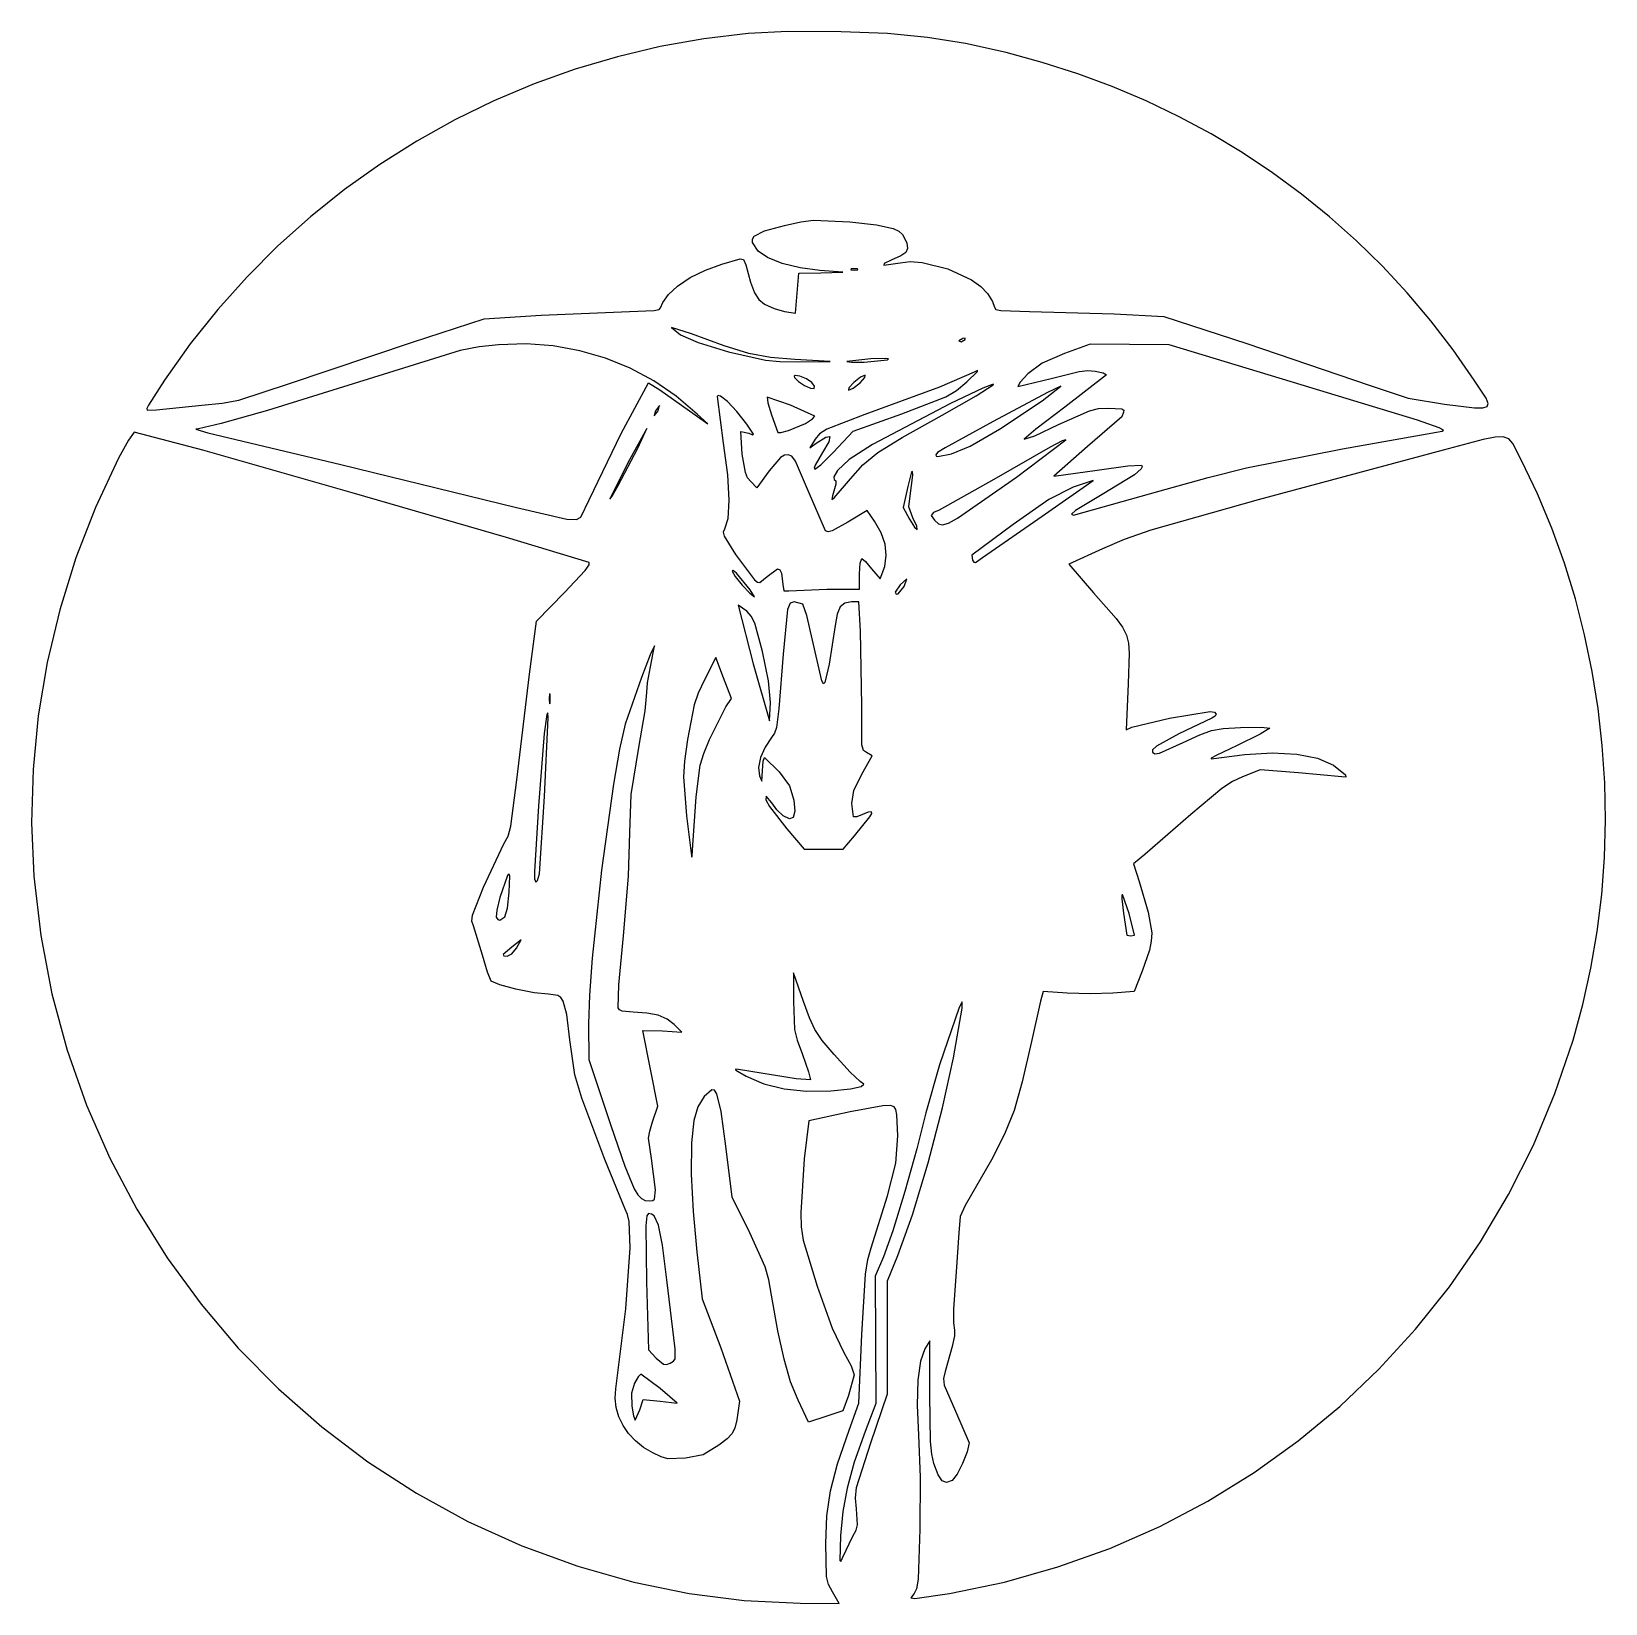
# Model space of a CAD drawing. Header units: metres. Extents: x 3.2 to 38.1, y 2.1 to 36.9.
import ezdxf

# ---------------------------------------------------------------- set-up
doc = ezdxf.new("R2010")
doc.units = ezdxf.units.M

msp = doc.modelspace()

# ---------------------------------------------------------------- linework, layer by layer
at = {"layer": '1', "color": 3}
for p, q in [((18.088532, 36.744438), (17.122819, 36.571572)), ((19.068303, 36.863968), (18.088532, 36.744438)), ((19.95205, 36.905905), (19.068303, 36.863968)), ((21.128525, 36.900846), (19.95205, 36.905905)), ((22.155706, 36.8587), (21.128525, 36.900846)), ((23.040782, 36.776224), (22.155706, 36.8587)), ((23.882706, 36.64094), (23.040782, 36.776224)), ((24.780431, 36.440371), (23.882706, 36.64094)), ((16.173065, 36.3465), (15.241173, 36.070353)), ((17.122819, 36.571572), (16.173065, 36.3465)), ((25.582676, 36.222555), (24.780431, 36.440371)), ((15.241173, 36.070353), (14.329043, 35.744259)), ((26.367899, 35.970853), (25.582676, 36.222555)), ((27.135346, 35.685791), (26.367899, 35.970853)), ((14.329043, 35.744259), (13.438578, 35.369349)), ((27.884265, 35.367896), (27.135346, 35.685791)), ((13.438578, 35.369349), (12.571679, 34.946754)), ((28.613903, 35.017696), (27.884265, 35.367896)), ((12.571679, 34.946754), (11.730247, 34.477602)), ((29.323507, 34.635716), (28.613903, 35.017696)), ((30.012323, 34.222484), (29.323507, 34.635716)), ((11.730247, 34.477602), (10.916185, 33.963025)), ((30.679599, 33.778527), (30.012323, 34.222484)), ((10.916185, 33.963025), (10.131394, 33.404152)), ((31.324581, 33.304372), (30.679599, 33.778527)), ((10.131394, 33.404152), (9.377776, 32.802113)), ((31.946517, 32.800544), (31.324581, 33.304372)), ((9.377776, 32.802113), (8.657232, 32.158038)), ((32.544654, 32.267572), (31.946517, 32.800544)), ((19.205752, 32.369203), (19.433767, 32.487695)), ((19.433767, 32.487695), (19.875076, 32.608325)), ((19.875076, 32.608325), (20.23985, 32.688302)), ((20.23985, 32.688302), (20.519885, 32.723616)), ((20.519885, 32.723616), (21.323144, 32.687434)), ((21.323144, 32.687434), (21.91063, 32.626342)), ((21.91063, 32.626342), (22.282968, 32.540803)), ((22.282968, 32.540803), (22.403975, 32.483135)), ((22.403975, 32.483135), (22.489818, 32.412479)), ((8.657232, 32.158038), (7.971663, 31.473057)), ((19.164026, 32.303306), (19.205752, 32.369203)), ((19.166377, 32.228999), (19.164026, 32.303306)), ((19.290988, 32.043229), (19.166377, 32.228999)), ((22.489818, 32.412479), (22.580842, 32.223033)), ((22.597623, 32.097222), (22.563204, 32.01075)), ((22.580842, 32.223033), (22.597623, 32.097222)), ((33.118238, 31.705982), (32.544654, 32.267572)), ((18.125238, 31.622253), (18.486655, 31.752584)), ((18.486655, 31.752584), (18.889326, 31.870008)), ((18.889326, 31.870008), (18.968763, 31.853149)), ((18.968763, 31.853149), (19.019907, 31.739812)), ((19.019907, 31.739812), (19.120456, 31.356439)), ((19.497881, 31.899122), (19.290988, 32.043229)), ((19.821155, 31.771031), (19.497881, 31.899122)), ((20.22154, 31.671319), (19.821155, 31.771031)), ((22.072052, 31.73317), (22.437766, 31.785889)), ((22.084805, 31.76945), (22.072052, 31.73317)), ((22.240211, 31.843893), (22.084805, 31.76945)), ((22.452446, 31.935633), (22.240211, 31.843893)), ((22.437766, 31.785889), (22.661151, 31.809154)), ((22.563204, 32.01075), (22.452446, 31.935633)), ((22.661151, 31.809154), (22.922247, 31.79002)), ((22.922247, 31.79002), (23.492587, 31.647437)), ((7.971663, 31.473057), (7.322973, 30.7483)), ((17.503034, 31.268589), (17.78682, 31.454928)), ((17.78682, 31.454928), (18.125238, 31.622253)), ((20.155997, 31.112501), (20.194565, 31.554644)), ((20.194565, 31.554644), (20.681166, 31.563774)), ((20.659766, 31.612348), (20.22154, 31.671319)), ((21.167766, 31.572904), (20.659766, 31.612348)), ((20.681166, 31.563774), (21.167766, 31.572904)), ((21.351211, 31.64847), (21.342832, 31.628363)), ((21.342832, 31.628363), (21.421766, 31.62)), ((21.492322, 31.64847), (21.351211, 31.64847)), ((21.421766, 31.62), (21.5007, 31.628363)), ((21.5007, 31.628363), (21.492322, 31.64847)), ((23.492587, 31.647437), (24.018822, 31.403902)), ((24.018822, 31.403902), (24.224787, 31.258579)), ((33.666517, 31.116301), (33.118238, 31.705982)), ((17.182961, 30.903654), (17.305513, 31.081216)), ((17.305513, 31.081216), (17.503034, 31.268589)), ((19.120456, 31.356439), (19.207161, 31.115929)), ((19.207161, 31.115929), (19.302901, 30.969793)), ((20.117428, 30.670357), (20.155997, 31.112501)), ((24.224787, 31.258579), (24.370988, 31.105178)), ((24.370988, 31.105178), (24.480614, 30.925073)), ((34.188737, 30.499055), (33.666517, 31.116301)), ((7.322973, 30.7483), (6.713061, 29.984898)), ((14.486746, 30.624005), (16.440544, 30.707788)), ((16.440544, 30.707788), (16.990972, 30.723623)), ((16.990972, 30.723623), (17.100715, 30.747243)), ((17.100715, 30.747243), (17.131988, 30.784882)), ((17.131988, 30.784882), (17.182961, 30.903654)), ((19.302901, 30.969793), (19.430557, 30.869542)), ((19.430557, 30.869542), (19.645343, 30.769892)), ((19.645343, 30.769892), (19.875804, 30.707027)), ((19.875804, 30.707027), (20.117428, 30.670357)), ((24.480614, 30.925073), (24.526211, 30.797736)), ((24.526211, 30.797736), (24.553035, 30.750925)), ((24.553035, 30.750925), (24.662419, 30.723635)), ((24.662419, 30.723635), (25.302322, 30.707437)), ((25.302322, 30.707437), (27.175827, 30.649347)), ((11.636302, 30.025063), (13.224393, 30.54041)), ((13.224393, 30.54041), (14.486746, 30.624005)), ((17.813076, 30.207136), (17.374484, 30.348398)), ((17.374484, 30.348398), (17.57382, 30.184892)), ((27.175827, 30.649347), (28.273221, 30.591797)), ((28.273221, 30.591797), (30.110938, 29.993861)), ((34.684146, 29.854773), (34.188737, 30.499055)), ((6.713061, 29.984898), (6.143831, 29.183979)), ((8.8911, 29.100752), (11.636302, 30.025063)), ((14.153156, 29.985143), (13.539029, 29.966971)), ((14.754734, 29.941305), (14.153156, 29.985143)), ((17.57382, 30.184892), (17.965952, 30.017775)), ((18.539362, 29.940953), (17.813076, 30.207136)), ((17.965952, 30.017775), (18.633301, 29.814836)), ((23.823587, 30.108624), (23.739228, 30.055563)), ((23.739228, 30.055563), (23.789102, 30.030646)), ((23.789102, 30.030646), (23.8767, 30.086441)), ((23.876396, 30.11676), (23.823587, 30.108624)), ((23.8767, 30.086441), (23.876396, 30.11676)), ((26.642877, 29.984073), (26.078433, 29.775517)), ((27.516879, 29.976764), (26.642877, 29.984073)), ((30.110938, 29.993861), (32.823544, 29.07144)), ((12.690202, 29.837484), (11.1054, 29.346116)), ((13.110422, 29.922923), (12.690202, 29.837484)), ((13.539029, 29.966971), (13.110422, 29.922923)), ((15.340968, 29.83643), (14.754734, 29.941305)), ((15.909066, 29.671492), (15.340968, 29.83643)), ((16.456235, 29.447465), (15.909066, 29.671492)), ((19.083803, 29.777495), (18.539362, 29.940953)), ((18.633301, 29.814836), (19.453528, 29.624565)), ((19.56607, 29.687183), (19.083803, 29.777495)), ((20.105836, 29.64044), (19.56607, 29.687183)), ((20.885544, 29.59582), (20.105836, 29.64044)), ((21.788655, 29.652705), (21.257136, 29.599811)), ((21.637324, 29.585837), (22.155544, 29.637606)), ((22.116965, 29.662883), (21.788655, 29.652705)), ((22.176162, 29.654525), (22.116965, 29.662883)), ((22.155544, 29.637606), (22.176162, 29.654525)), ((26.078433, 29.775517), (25.578941, 29.559201)), ((28.390882, 29.969449), (27.516879, 29.976764)), ((30.903546, 29.205761), (28.390882, 29.969449)), ((35.15199, 29.183979), (34.684146, 29.854773)), ((11.1054, 29.346116), (8.42385, 28.514949)), ((16.979684, 29.165322), (16.456235, 29.447465)), ((19.453528, 29.624565), (19.772909, 29.596763)), ((19.772909, 29.596763), (20.179988, 29.592552)), ((20.108186, 29.28888), (20.085643, 29.274941)), ((20.215255, 29.274107), (20.108186, 29.28888)), ((20.179988, 29.592552), (20.885544, 29.59582)), ((21.257136, 29.599811), (21.358238, 29.581588)), ((21.358238, 29.581588), (21.637324, 29.585837)), ((21.662546, 29.295209), (21.559196, 29.247124)), ((21.657598, 29.244785), (21.662546, 29.295209)), ((24.074655, 29.35916), (23.305782, 29.032294)), ((23.910551, 29.144338), (24.149082, 29.373773)), ((24.149153, 29.39457), (24.074655, 29.35916)), ((24.149082, 29.373773), (24.149153, 29.39457)), ((25.262712, 29.321004), (25.093806, 29.138738)), ((25.578941, 29.559201), (25.262712, 29.321004)), ((25.781999, 29.220233), (26.403266, 29.375211)), ((27.009766, 29.302637), (26.084852, 28.586424)), ((26.403266, 29.375211), (26.593613, 29.395197)), ((26.593613, 29.395197), (26.752028, 29.385046)), ((26.752028, 29.385046), (26.934056, 29.344891)), ((26.934056, 29.344891), (27.009766, 29.302637)), ((6.143831, 29.183979), (5.791207, 28.629559)), ((7.790491, 28.740936), (8.8911, 29.100752)), ((16.257661, 28.002672), (16.861173, 29.126942)), ((16.861173, 29.126942), (17.11369, 28.972604)), ((17.476618, 28.826038), (16.979684, 29.165322)), ((17.11369, 28.972604), (17.893988, 28.417136)), ((20.085643, 29.274941), (20.093062, 29.244076)), ((20.093062, 29.244076), (20.181416, 29.155535)), ((20.181416, 29.155535), (20.316331, 29.066797)), ((20.358465, 29.216005), (20.215255, 29.274107)), ((20.316331, 29.066797), (20.449964, 29.004727)), ((20.482015, 29.130825), (20.358465, 29.216005)), ((20.449964, 29.004727), (20.534471, 28.996194)), ((20.540518, 29.049004), (20.482015, 29.130825)), ((20.534471, 28.996194), (20.540518, 29.049004)), ((21.298823, 29.010278), (21.293876, 28.959855)), ((21.293876, 28.959855), (21.397225, 29.00794)), ((21.408546, 29.129188), (21.298823, 29.010278)), ((21.397225, 29.00794), (21.547876, 29.125875)), ((21.559196, 29.247124), (21.408546, 29.129188)), ((21.547876, 29.125875), (21.657598, 29.244785)), ((23.305782, 29.032294), (21.655895, 28.423661)), ((23.44698, 28.810919), (23.684676, 28.954093)), ((24.265521, 29.003416), (23.554908, 28.665051)), ((23.684676, 28.954093), (23.910551, 29.144338)), ((24.119811, 28.833485), (24.497988, 29.078496)), ((24.459131, 29.082581), (24.265521, 29.003416)), ((24.500105, 29.092034), (24.459131, 29.082581)), ((24.497988, 29.078496), (24.500105, 29.092034)), ((25.040572, 29.04591), (25.781999, 29.220233)), ((25.093806, 29.138738), (25.040572, 29.04591)), ((25.584316, 28.726279), (25.993766, 29.050127)), ((25.993766, 29.050127), (25.697433, 28.909089)), ((33.895988, 28.299037), (30.903546, 29.205761)), ((32.823544, 29.07144), (33.684561, 28.78581)), ((35.411091, 28.781869), (35.15199, 29.183979)), ((5.791207, 28.629559), (5.755759, 28.555043)), ((5.965928, 28.529901), (6.971988, 28.626556)), ((6.971988, 28.626556), (7.422978, 28.672093)), ((7.422978, 28.672093), (7.790491, 28.740936)), ((17.107738, 28.619535), (17.0191, 28.506646)), ((17.075544, 28.506646), (17.107738, 28.619535)), ((17.944246, 28.430587), (17.476618, 28.826038)), ((18.406726, 28.846611), (18.38363, 28.823807)), ((18.38363, 28.823807), (18.516729, 27.786415)), ((18.455924, 28.832183), (18.406726, 28.846611)), ((18.614175, 28.708964), (18.455924, 28.832183)), ((18.821473, 28.488821), (18.614175, 28.708964)), ((20.007358, 28.632053), (19.490818, 28.809769)), ((19.490818, 28.809769), (19.502344, 28.682506)), ((19.502344, 28.682506), (19.588732, 28.412796)), ((20.544321, 28.386905), (20.007358, 28.632053)), ((23.554908, 28.665051), (21.826162, 27.756183)), ((22.471218, 28.437456), (23.44698, 28.810919)), ((23.3691, 28.406937), (24.119811, 28.833485)), ((25.697433, 28.909089), (24.497988, 28.265165)), ((24.637179, 28.100234), (25.584316, 28.726279)), ((26.084852, 28.586424), (25.438588, 28.099763)), ((33.684561, 28.78581), (34.492205, 28.64971)), ((34.492205, 28.64971), (35.153612, 28.573373)), ((35.337571, 28.569356), (35.43577, 28.59788)), ((35.457259, 28.666274), (35.411091, 28.781869)), ((35.43577, 28.59788), (35.457259, 28.666274)), ((5.755759, 28.555043), (5.762568, 28.519581)), ((5.762568, 28.519581), (5.965928, 28.529901)), ((8.42385, 28.514949), (7.399664, 28.223397)), ((17.0191, 28.506646), (16.986905, 28.393757)), ((16.986905, 28.393757), (17.075544, 28.506646)), ((17.893988, 28.417136), (18.176211, 28.213417)), ((18.176211, 28.213417), (17.944246, 28.430587)), ((19.04091, 28.206423), (18.821473, 28.488821)), ((19.588732, 28.412796), (19.728433, 28.026089)), ((20.341758, 28.226952), (20.496993, 28.327744)), ((20.496993, 28.327744), (20.544321, 28.386905)), ((21.655895, 28.423661), (20.813108, 28.097666)), ((21.393544, 28.056027), (22.471218, 28.437456)), ((22.483847, 27.91451), (23.3691, 28.406937)), ((24.497988, 28.265165), (23.430067, 27.687549)), ((25.946364, 28.198549), (26.627379, 28.5064)), ((27.348433, 28.37022), (26.585248, 27.717502)), ((26.627379, 28.5064), (26.832287, 28.553223)), ((26.832287, 28.553223), (27.051193, 28.56309)), ((27.051193, 28.56309), (27.344221, 28.546856)), ((27.344221, 28.546856), (27.386802, 28.519716)), ((27.382694, 28.473806), (27.348433, 28.37022)), ((27.386802, 28.519716), (27.382694, 28.473806)), ((34.374357, 28.131219), (33.895988, 28.299037)), ((35.153612, 28.573373), (35.337571, 28.569356)), ((5.475511, 28.034409), (5.343494, 27.852755)), ((6.993912, 27.630044), (5.475511, 28.034409)), ((6.895921, 28.105698), (6.835394, 28.096383)), ((6.835394, 28.096383), (7.106478, 28.020138)), ((7.399664, 28.223397), (6.895921, 28.105698)), ((7.106478, 28.020138), (10.048211, 27.31411)), ((15.546275, 26.53109), (16.257661, 28.002672)), ((16.827102, 28.111535), (16.403291, 27.350465)), ((16.628584, 27.67409), (16.827102, 28.111535)), ((18.938327, 27.546063), (18.911006, 28.046697)), ((18.911006, 28.046697), (19.083004, 28.007237)), ((19.184966, 27.984216), (19.04091, 28.206423)), ((19.083004, 28.007237), (19.162846, 27.974021)), ((19.162846, 27.974021), (19.184966, 27.984216)), ((19.728433, 28.026089), (19.796221, 28.021981)), ((19.796221, 28.021981), (19.960312, 28.066951)), ((19.960312, 28.066951), (20.341758, 28.226952)), ((20.648822, 27.993917), (20.555941, 27.880265)), ((20.575811, 27.787775), (20.786584, 27.920435)), ((20.813108, 28.097666), (20.648822, 27.993917)), ((20.786584, 27.920435), (20.879362, 27.932735)), ((20.879362, 27.932735), (20.856275, 27.821658)), ((20.958555, 27.589892), (21.393544, 28.056027)), ((21.944907, 27.581516), (22.483847, 27.91451)), ((23.985145, 27.718412), (24.637179, 28.100234)), ((25.438588, 28.099763), (25.183618, 27.873994)), ((25.183618, 27.873994), (25.417443, 27.952843)), ((25.417443, 27.952843), (25.946364, 28.198549)), ((32.230006, 27.660544), (34.443386, 28.05509)), ((34.472781, 28.076015), (34.374357, 28.131219)), ((34.443386, 28.05509), (34.472781, 28.076015)), ((35.614799, 27.920851), (35.351051, 27.868238)), ((35.793395, 27.926362), (35.614799, 27.920851)), ((35.913757, 27.881199), (35.793395, 27.926362)), ((5.343494, 27.852755), (5.122509, 27.45302)), ((10.302111, 26.69163), (6.993912, 27.630044)), ((16.193985, 26.849691), (16.628584, 27.67409)), ((18.516729, 27.786415), (18.608977, 27.090572)), ((19.008577, 27.138962), (18.938327, 27.546063)), ((20.555941, 27.880265), (20.435413, 27.688201)), ((20.435413, 27.688201), (20.575811, 27.787775)), ((20.719453, 27.584186), (20.555907, 27.303484)), ((20.678102, 27.306399), (20.958555, 27.589892)), ((20.856275, 27.821658), (20.719453, 27.584186)), ((21.826162, 27.756183), (21.306257, 27.428702)), ((21.610064, 27.309477), (21.944907, 27.581516)), ((23.264436, 27.582472), (23.228345, 27.532979)), ((23.430067, 27.687549), (23.264436, 27.582472)), ((23.269907, 27.495126), (23.576068, 27.554377)), ((23.576068, 27.554377), (23.985145, 27.718412)), ((25.755196, 27.70255), (24.50783, 26.985688)), ((25.01083, 27.033762), (26.106655, 27.863919)), ((26.024821, 27.842733), (25.755196, 27.70255)), ((26.585248, 27.717502), (25.840569, 27.060579)), ((26.106655, 27.863919), (26.024821, 27.842733)), ((30.106796, 27.242927), (32.230006, 27.660544)), ((34.460433, 27.635985), (30.368211, 26.535369)), ((35.351051, 27.868238), (34.460433, 27.635985)), ((36.002802, 27.781795), (35.913757, 27.881199)), ((36.194608, 27.405979), (36.002802, 27.781795)), ((5.122509, 27.45302), (4.613707, 26.367294)), ((10.048211, 27.31411), (13.942877, 26.365194)), ((16.403291, 27.350465), (16.004381, 26.54677)), ((19.786842, 27.470446), (19.538721, 27.17305)), ((19.87169, 27.523483), (19.786842, 27.470446)), ((19.953048, 27.532392), (19.87169, 27.523483)), ((20.037208, 27.500423), (19.953048, 27.532392)), ((20.1216, 27.388181), (20.037208, 27.500423)), ((20.405635, 26.716324), (20.1216, 27.388181)), ((20.555907, 27.303484), (20.530791, 27.233685)), ((20.530791, 27.233685), (20.543005, 27.210909)), ((20.543005, 27.210909), (20.678102, 27.306399)), ((21.306257, 27.428702), (21.048016, 27.186201)), ((21.3371, 26.999918), (21.610064, 27.309477)), ((23.228345, 27.532979), (23.232937, 27.502953)), ((23.232937, 27.502953), (23.269907, 27.495126)), ((25.840569, 27.060579), (26.799909, 27.192501)), ((26.799909, 27.192501), (27.477218, 27.285865)), ((27.477218, 27.285865), (27.784475, 27.299096)), ((27.771352, 27.221293), (27.624142, 27.090045)), ((27.794355, 27.26664), (27.771352, 27.221293)), ((27.784475, 27.299096), (27.794355, 27.26664)), ((29.257039, 27.028748), (30.106796, 27.242927)), ((36.548907, 26.663799), (36.194608, 27.405979)), ((16.056388, 26.611064), (16.193985, 26.849691)), ((18.608977, 27.090572), (18.644507, 26.52386)), ((19.05855, 27.023987), (19.008577, 27.138962)), ((19.128361, 26.936169), (19.05855, 27.023987)), ((19.264343, 26.800189), (19.128361, 26.936169)), ((19.538721, 27.17305), (19.264343, 26.800189)), ((21.01408, 26.878751), (20.939655, 26.620605)), ((21.048016, 27.186201), (20.969439, 27.042439)), ((20.969439, 27.042439), (20.974756, 26.982646)), ((20.974756, 26.982646), (21.009123, 26.954999)), ((20.97534, 26.575166), (21.3371, 26.999918)), ((21.009123, 26.954999), (21.01408, 26.878751)), ((22.68997, 27.153992), (22.605594, 26.82871)), ((22.658678, 26.619815), (22.71523, 27.078195)), ((22.70813, 27.161997), (22.68997, 27.153992)), ((22.71523, 27.078195), (22.70813, 27.161997)), ((24.50783, 26.985688), (23.300171, 26.304443)), ((23.707766, 26.124713), (25.01083, 27.033762)), ((25.584782, 26.174954), (26.709916, 26.962642)), ((26.709916, 26.962642), (26.264571, 26.816225)), ((27.624142, 27.090045), (26.907015, 26.652135)), ((28.194133, 26.72921), (29.257039, 27.028748)), ((13.715195, 25.702394), (10.302111, 26.69163)), ((15.365668, 26.15009), (15.546275, 26.53109)), ((16.004381, 26.54677), (16.056388, 26.611064)), ((18.644507, 26.52386), (18.622942, 26.11256)), ((20.786192, 25.84586), (20.405635, 26.716324)), ((20.939655, 26.620605), (20.919951, 26.542177)), ((20.919951, 26.542177), (20.97534, 26.575166)), ((22.605594, 26.82871), (22.500715, 26.364336)), ((22.629019, 26.377187), (22.658678, 26.619815)), ((25.732529, 26.540373), (24.941881, 25.989782)), ((26.264571, 26.816225), (25.732529, 26.540373)), ((26.272448, 26.192424), (28.194133, 26.72921)), ((26.907015, 26.652135), (26.317158, 26.298859)), ((30.368211, 26.535369), (27.985759, 25.861406)), ((36.866366, 25.904083), (36.548907, 26.663799)), ((4.613707, 26.367294), (4.180398, 25.246792)), ((13.942877, 26.365194), (15.055579, 26.105617)), ((15.270455, 26.095969), (15.365668, 26.15009)), ((21.704073, 26.297303), (21.279092, 26.037625)), ((21.868045, 26.058978), (21.704073, 26.297303)), ((22.500715, 26.364336), (22.645043, 26.106103)), ((22.71906, 26.137797), (22.629019, 26.377187)), ((23.173788, 26.251448), (23.124978, 26.187816)), ((23.124978, 26.187816), (23.196648, 26.082978)), ((23.300171, 26.304443), (23.173788, 26.251448)), ((24.258875, 25.256038), (25.584782, 26.174954)), ((26.317158, 26.298859), (26.231055, 26.217971)), ((26.231055, 26.217971), (26.272448, 26.192424)), ((15.055579, 26.105617), (15.270455, 26.095969)), ((18.543907, 25.88295), (18.516444, 25.819718)), ((18.516444, 25.819718), (18.538999, 25.725845)), ((18.622942, 26.11256), (18.543907, 25.88295)), ((20.838964, 25.825036), (20.786192, 25.84586)), ((20.928296, 25.846006), (20.838964, 25.825036)), ((21.279092, 26.037625), (20.928296, 25.846006)), ((22.016074, 25.803777), (21.868045, 26.058978)), ((22.102854, 25.555167), (22.016074, 25.803777)), ((22.645043, 26.106103), (22.755579, 25.92998)), ((22.802859, 25.950223), (22.71906, 26.137797)), ((22.755579, 25.92998), (22.811608, 25.879486)), ((22.811608, 25.879486), (22.802859, 25.950223)), ((23.196648, 26.082978), (23.285646, 26.000197)), ((23.285646, 26.000197), (23.375392, 25.97751)), ((23.375392, 25.97751), (23.503545, 26.01799)), ((23.503545, 26.01799), (23.707766, 26.124713)), ((24.941881, 25.989782), (24.025349, 25.311015)), ((27.985759, 25.861406), (27.394434, 25.65708)), ((37.146804, 25.128867), (36.866366, 25.904083)), ((15.54825, 25.145565), (13.715195, 25.702394)), ((18.538999, 25.725845), (18.786663, 25.32568)), ((22.129587, 25.307906), (22.102854, 25.555167)), ((26.914219, 25.450473), (26.169561, 25.105123)), ((27.394434, 25.65708), (26.914219, 25.450473)), ((4.180398, 25.246792), (3.82405, 24.098766)), ((15.547551, 25.094449), (15.54825, 25.145565)), ((18.786663, 25.32568), (19.211833, 24.760868)), ((21.534655, 24.894201), (21.55016, 25.133385)), ((21.55016, 25.133385), (21.587439, 25.232868)), ((21.587439, 25.232868), (21.67139, 25.166899)), ((21.67139, 25.166899), (21.799106, 25.008292)), ((22.097472, 25.05675), (22.129587, 25.307906)), ((24.025349, 25.311015), (24.040235, 25.200441)), ((24.040235, 25.200441), (24.065203, 25.156176)), ((24.065203, 25.156176), (24.101442, 25.14852)), ((24.101442, 25.14852), (24.258875, 25.256038)), ((26.169561, 25.105123), (26.71908, 24.477551)), ((37.390038, 24.340185), (37.146804, 25.128867)), ((15.005226, 24.482597), (15.459085, 24.969688)), ((15.459085, 24.969688), (15.547551, 25.094449)), ((18.738517, 24.971311), (18.712713, 24.952779)), ((18.712713, 24.952779), (18.781381, 24.834872)), ((18.814597, 24.907979), (18.738517, 24.971311)), ((18.781381, 24.834872), (18.937261, 24.643375)), ((19.112051, 24.541424), (18.814597, 24.907979)), ((19.211833, 24.760868), (19.275867, 24.710074)), ((19.328657, 24.701504), (19.491442, 24.835223)), ((19.491442, 24.835223), (19.718052, 25.00709)), ((19.718052, 25.00709), (19.768321, 24.981759)), ((19.768321, 24.981759), (19.80725, 24.910385)), ((19.80725, 24.910385), (19.841322, 24.657219)), ((21.534655, 24.555535), (21.534655, 24.894201)), ((21.799106, 25.008292), (21.994692, 24.782515)), ((21.994692, 24.782515), (22.097472, 25.05675)), ((22.582526, 24.781312), (22.43714, 24.653704)), ((22.522433, 24.611979), (22.582526, 24.781312)), ((14.380828, 23.849979), (15.005226, 24.482597)), ((18.937261, 24.643375), (19.104641, 24.464936)), ((19.104641, 24.464936), (19.207806, 24.386201)), ((19.207806, 24.386201), (19.112051, 24.541424)), ((19.275867, 24.710074), (19.328657, 24.701504)), ((19.841322, 24.657219), (19.863091, 24.521118)), ((19.863091, 24.521118), (19.968322, 24.519958)), ((19.968322, 24.519958), (20.814988, 24.554761)), ((20.814988, 24.554761), (21.534655, 24.555535)), ((22.43714, 24.653704), (22.324877, 24.488445)), ((22.324877, 24.488445), (22.34434, 24.440918)), ((22.34434, 24.440918), (22.39324, 24.451596)), ((22.39324, 24.451596), (22.522433, 24.611979)), ((26.71908, 24.477551), (27.218341, 23.904505)), ((3.82405, 24.098766), (3.546132, 22.930468)), ((19.042228, 24.065665), (18.84904, 24.202954)), ((18.84904, 24.202954), (19.177613, 22.904044)), ((19.137074, 23.956863), (19.042228, 24.065665)), ((19.942747, 24.104187), (19.844894, 23.116201)), ((19.99937, 24.245767), (19.942747, 24.104187)), ((20.086172, 24.272443), (19.99937, 24.245767)), ((20.279112, 24.226565), (20.086172, 24.272443)), ((20.370896, 23.97198), (20.279112, 24.226565)), ((21.110872, 24.162748), (21.043121, 24.002883)), ((21.21371, 24.248078), (21.110872, 24.162748)), ((21.361681, 24.273312), (21.21371, 24.248078)), ((21.51931, 24.273312), (21.361681, 24.273312)), ((21.559389, 23.622463), (21.51931, 24.273312)), ((37.595888, 23.540072), (37.390038, 24.340185)), ((14.227741, 22.673372), (14.380828, 23.849979)), ((19.214593, 23.803047), (19.137074, 23.956863)), ((19.390963, 23.172646), (19.214593, 23.803047)), ((20.492005, 23.423101), (20.370896, 23.97198)), ((21.00041, 23.754046), (20.861797, 22.890424)), ((21.043121, 24.002883), (21.00041, 23.754046)), ((27.218341, 23.904505), (27.3623, 23.710813)), ((27.3623, 23.710813), (27.451122, 23.538682)), ((20.698593, 22.523535), (20.492005, 23.423101)), ((21.585664, 21.976266), (21.559389, 23.622463)), ((27.451122, 23.538682), (27.496287, 23.357864)), ((27.496287, 23.357864), (27.509278, 23.138115)), ((37.76417, 22.730563), (37.595888, 23.540072)), ((16.898229, 23.100709), (16.704861, 22.601744)), ((16.995244, 23.299979), (16.898229, 23.100709)), ((16.905327, 22.833375), (16.995244, 23.299979)), ((18.353139, 23.044314), (18.101108, 22.544035)), ((18.525962, 22.589428), (18.353139, 23.044314)), ((19.522997, 22.5237), (19.390963, 23.172646)), ((19.844894, 23.116201), (19.751602, 21.902646)), ((27.509278, 23.138115), (27.484665, 22.460836)), ((3.546132, 22.930468), (3.348115, 21.749152)), ((13.947721, 20.330758), (14.227741, 22.673372)), ((16.839208, 22.480376), (16.905327, 22.833375)), ((19.177613, 22.904044), (19.54242, 21.64137)), ((20.861797, 22.890424), (20.768634, 22.486327)), ((37.894705, 21.913692), (37.76417, 22.730563)), ((16.704861, 22.601744), (16.348953, 21.563979)), ((16.828492, 22.264934), (16.839208, 22.480376)), ((18.101108, 22.544035), (17.962654, 22.251819)), ((18.698786, 22.134542), (18.525962, 22.589428)), ((19.562582, 22.047262), (19.522997, 22.5237)), ((20.736227, 22.462141), (20.698593, 22.523535)), ((20.768634, 22.486327), (20.736227, 22.462141)), ((27.484665, 22.460836), (27.444291, 21.438001)), ((14.669111, 22.238931), (14.661528, 22.128424)), ((14.661528, 22.128424), (14.669111, 22.017916)), ((14.687342, 22.227201), (14.669111, 22.238931)), ((14.669111, 22.017916), (14.687342, 22.029646)), ((14.687342, 22.029646), (14.687342, 22.227201)), ((16.787575, 21.859989), (16.828492, 22.264934)), ((17.870602, 21.991803), (17.728868, 21.225312)), ((17.962654, 22.251819), (17.870602, 21.991803)), ((18.573087, 21.948038), (18.698786, 22.134542)), ((19.54242, 21.64137), (19.562582, 22.047262)), ((21.589898, 21.106637), (21.585664, 21.976266)), ((3.348115, 21.749152), (3.231465, 20.56207)), ((14.610135, 21.776689), (14.549762, 21.35704)), ((14.562224, 19.966497), (14.642626, 21.70509)), ((14.631112, 21.813448), (14.610135, 21.776689)), ((14.642626, 21.70509), (14.631112, 21.813448)), ((16.648844, 21.051379), (16.787575, 21.859989)), ((18.213316, 21.225312), (18.573087, 21.948038)), ((19.751602, 21.902646), (19.695999, 21.488635)), ((27.564066, 21.502105), (28.399553, 21.700061)), ((28.399553, 21.700061), (29.303308, 21.846201)), ((29.3381, 21.698893), (28.608764, 21.349987)), ((29.303308, 21.846201), (29.394614, 21.829542)), ((29.41553, 21.740983), (29.3381, 21.698893)), ((29.394614, 21.829542), (29.433195, 21.789501)), ((29.433195, 21.789501), (29.41553, 21.740983)), ((37.987309, 21.091496), (37.894705, 21.913692)), ((14.549762, 21.35704), (14.425099, 19.757757)), ((16.348953, 21.563979), (16.223412, 21.008461)), ((19.585817, 21.26987), (19.443679, 21.058884)), ((19.65076, 21.366411), (19.585817, 21.26987)), ((19.695999, 21.488635), (19.65076, 21.366411)), ((27.444291, 21.438001), (27.564066, 21.502105)), ((28.608764, 21.349987), (28.110564, 21.076554)), ((28.700884, 21.156823), (29.071771, 21.331722)), ((29.071771, 21.331722), (29.330436, 21.42559)), ((29.330436, 21.42559), (29.592859, 21.468978)), ((29.592859, 21.468978), (29.975021, 21.492436)), ((30.410506, 21.341425), (29.902329, 21.094898)), ((29.975021, 21.492436), (30.436873, 21.500663)), ((30.621996, 21.473589), (30.410506, 21.341425)), ((30.436873, 21.500663), (30.621996, 21.473589)), ((16.223412, 21.008461), (16.088119, 20.240082)), ((16.476942, 20.006127), (16.648844, 21.051379)), ((17.728868, 21.225312), (17.661987, 20.742295)), ((18.084654, 20.914096), (18.213316, 21.225312)), ((19.443679, 21.058884), (19.346243, 20.828792)), ((21.624807, 20.979715), (21.589898, 21.106637)), ((21.694369, 20.9356), (21.624807, 20.979715)), ((21.816877, 20.866501), (21.694369, 20.9356)), ((28.028601, 21.000501), (28.026071, 20.94252)), ((28.026071, 20.94252), (28.073088, 20.906862)), ((28.110564, 21.076554), (28.028601, 21.000501)), ((28.073088, 20.906862), (28.17683, 20.922944)), ((28.17683, 20.922944), (28.700884, 21.156823)), ((29.902329, 21.094898), (29.435668, 20.872314)), ((30.071211, 20.894915), (30.678475, 20.930923)), ((30.678475, 20.930923), (31.220297, 20.901534)), ((38.041802, 20.266009), (37.987309, 21.091496)), ((17.661987, 20.742295), (17.637169, 20.399446)), ((17.9219, 19.955312), (18.006857, 20.658219)), ((18.006857, 20.658219), (18.084654, 20.914096)), ((19.346243, 20.828792), (19.302041, 20.60683)), ((19.302041, 20.60683), (19.319607, 20.420234)), ((19.384004, 20.533868), (19.401492, 20.743153)), ((19.401492, 20.743153), (19.435445, 20.830201)), ((19.435445, 20.830201), (19.755609, 20.512267)), ((21.5911, 20.456353), (21.816877, 20.866501)), ((29.323988, 20.797706), (30.071211, 20.894915)), ((29.325967, 20.811638), (29.323988, 20.797706)), ((29.435668, 20.872314), (29.325967, 20.811638)), ((31.220297, 20.901534), (31.678044, 20.809018)), ((31.678044, 20.809018), (32.033085, 20.655647)), ((32.033085, 20.655647), (32.302074, 20.442432)), ((3.231465, 20.56207), (3.197654, 19.376475)), ((13.815719, 19.307703), (13.947721, 20.330758)), ((16.088119, 20.240082), (15.821358, 18.334173)), ((17.637169, 20.399446), (17.70536, 19.531979)), ((19.319607, 20.420234), (19.371034, 20.302837)), ((19.371034, 20.302837), (19.384004, 20.533868)), ((19.755609, 20.512267), (19.986465, 20.196023)), ((21.412707, 20.096595), (21.5911, 20.456353)), ((29.795292, 20.292751), (29.561873, 20.142712)), ((30.020326, 20.397769), (29.795292, 20.292751)), ((30.40622, 20.551417), (30.020326, 20.397769)), ((31.262104, 20.490338), (30.40622, 20.551417)), ((32.216766, 20.400145), (31.262104, 20.490338)), ((32.30955, 20.391794), (32.216766, 20.400145)), ((32.302074, 20.442432), (32.30955, 20.391794)), ((38.058001, 19.439265), (38.041802, 20.266009)), ((14.445924, 18.247868), (14.562224, 19.966497)), ((16.451659, 19.16509), (16.476942, 20.006127)), ((17.847613, 18.882868), (17.9219, 19.955312)), ((19.46772, 19.967414), (19.46356, 19.888383)), ((19.46356, 19.888383), (19.53899, 19.74096)), ((19.592296, 19.82098), (19.46772, 19.967414)), ((19.986465, 20.196023), (20.078576, 19.885163)), ((20.078576, 19.885163), (20.100384, 19.637179)), ((21.365322, 19.810391), (21.412707, 20.096595)), ((29.561873, 20.142712), (28.871478, 19.563492)), ((14.425099, 19.757757), (14.338189, 18.304312)), ((17.70536, 19.531979), (17.812322, 18.650689)), ((19.53899, 19.74096), (19.924529, 19.247386)), ((19.708524, 19.667274), (19.592296, 19.82098)), ((19.846643, 19.536969), (19.708524, 19.667274)), ((19.985758, 19.465094), (19.846643, 19.536969)), ((20.100384, 19.637179), (20.069892, 19.497827)), ((21.4007, 19.515413), (21.365322, 19.810391)), ((21.603501, 19.566613), (21.474867, 19.515861)), ((21.730855, 19.618645), (21.603501, 19.566613)), ((21.801944, 19.622172), (21.730855, 19.618645)), ((21.765659, 19.510038), (21.809678, 19.587037)), ((21.809678, 19.587037), (21.801944, 19.622172)), ((28.871478, 19.563492), (27.857712, 18.676027)), ((3.197654, 19.376475), (3.248149, 18.199619)), ((13.751413, 19.081321), (13.815719, 19.307703)), ((19.924529, 19.247386), (20.313937, 18.798201)), ((20.069892, 19.497827), (19.985758, 19.465094)), ((21.474867, 19.515861), (21.4007, 19.515413)), ((21.425367, 19.094535), (21.765659, 19.510038)), ((38.035726, 18.6133), (38.058001, 19.439265)), ((13.2058, 17.953826), (13.661461, 18.912366)), ((13.661461, 18.912366), (13.751413, 19.081321)), ((16.421878, 18.200915), (16.451659, 19.16509)), ((17.832817, 18.65547), (17.847613, 18.882868)), ((21.174458, 18.798201), (21.425367, 19.094535)), ((17.812322, 18.650689), (17.824046, 18.621768)), ((17.824046, 18.621768), (17.832817, 18.65547)), ((20.313937, 18.798201), (20.744197, 18.798201)), ((20.744197, 18.798201), (21.174458, 18.798201)), ((27.857712, 18.676027), (27.606902, 18.469187)), ((37.974794, 17.790148), (38.035726, 18.6133)), ((3.248149, 18.199619), (3.402354, 16.882836)), ((13.743736, 18.215333), (13.568998, 17.726353)), ((13.774134, 18.243834), (13.743736, 18.215333)), ((13.789282, 18.199912), (13.774134, 18.243834)), ((13.778415, 17.845921), (13.789282, 18.199912)), ((14.338189, 18.304312), (14.336216, 18.139558)), ((14.336216, 18.139558), (14.364794, 18.069324)), ((14.407003, 18.102472), (14.445924, 18.247868)), ((15.821358, 18.334173), (15.614828, 16.385111)), ((16.307209, 16.876437), (16.421878, 18.200915)), ((27.606902, 18.469187), (27.729651, 18.083361)), ((12.966984, 17.333587), (13.2058, 17.953826)), ((13.737819, 17.489354), (13.778415, 17.845921)), ((14.364794, 18.069324), (14.407003, 18.102472)), ((27.359259, 17.793953), (27.344725, 17.777442)), ((27.506022, 17.373003), (27.359259, 17.793953)), ((27.729651, 18.083361), (27.932644, 17.403066)), ((37.875023, 16.971845), (37.974794, 17.790148)), ((13.502374, 17.446819), (13.489221, 17.288312)), ((13.568998, 17.726353), (13.502374, 17.446819)), ((13.683206, 17.295588), (13.737819, 17.489354)), ((27.344725, 17.777442), (27.344297, 17.693346)), ((27.344297, 17.693346), (27.382684, 17.377105)), ((12.952292, 17.198818), (12.966984, 17.333587)), ((12.986368, 17.098975), (12.952292, 17.198818)), ((13.186053, 16.449012), (12.986368, 17.098975)), ((13.489221, 17.288312), (13.523041, 17.236809)), ((13.523041, 17.236809), (13.569243, 17.220951)), ((13.569243, 17.220951), (13.683206, 17.295588)), ((27.382684, 17.377105), (27.460193, 16.893201)), ((27.629688, 16.893201), (27.506022, 17.373003)), ((27.932644, 17.403066), (28.0078, 16.947669)), ((3.402354, 16.882836), (3.651094, 15.595645)), ((14.045336, 16.785517), (13.838885, 16.628048)), ((13.939604, 16.606526), (14.045336, 16.785517)), ((16.208117, 15.789936), (16.307209, 16.876437)), ((27.460193, 16.893201), (27.545988, 16.87909)), ((27.545988, 16.87909), (27.629688, 16.893201)), ((27.999022, 16.755999), (27.960185, 16.562585)), ((28.0078, 16.947669), (27.999022, 16.755999)), ((37.736232, 16.160425), (37.875023, 16.971845)), ((13.293704, 16.072443), (13.186053, 16.449012)), ((13.838885, 16.628048), (13.645316, 16.460625)), ((13.645316, 16.460625), (13.657427, 16.433678)), ((13.657427, 16.433678), (13.733152, 16.427535)), ((13.733152, 16.427535), (13.835344, 16.480113)), ((13.835344, 16.480113), (13.939604, 16.606526)), ((15.614828, 16.385111), (15.554823, 15.562792)), ((27.960185, 16.562585), (27.794865, 16.093231)), ((13.380101, 15.87097), (13.293704, 16.072443)), ((20.075711, 16.060646), (20.071405, 15.425036)), ((20.293577, 15.424178), (20.075711, 16.060646)), ((27.794865, 16.093231), (27.618301, 15.646417)), ((37.55824, 15.357923), (37.736232, 16.160425)), ((13.568178, 15.790455), (13.380101, 15.87097)), ((13.928176, 15.696312), (13.568178, 15.790455)), ((14.332051, 15.617528), (13.928176, 15.696312)), ((16.188447, 15.281882), (16.208117, 15.789936)), ((3.651094, 15.595645), (3.991222, 14.342038)), ((14.651756, 15.583092), (14.332051, 15.617528)), ((14.853384, 15.557505), (14.651756, 15.583092)), ((14.921632, 15.512823), (14.853384, 15.557505)), ((14.974303, 15.433716), (14.921632, 15.512823)), ((15.051319, 15.132734), (14.974303, 15.433716)), ((15.554823, 15.562792), (15.534686, 14.931757)), ((20.071405, 15.425036), (20.097699, 14.803808)), ((20.425083, 15.059625), (20.293577, 15.424178)), ((23.806956, 15.412713), (23.74446, 15.292358)), ((23.807815, 15.275343), (23.806956, 15.412713)), ((25.547586, 15.430647), (25.344235, 14.536646)), ((25.605701, 15.647314), (25.547586, 15.430647)), ((26.138171, 15.607397), (25.605701, 15.647314)), ((26.653416, 15.590797), (26.138171, 15.607397)), ((27.144471, 15.606945), (26.653416, 15.590797)), ((27.618301, 15.646417), (27.144471, 15.606945)), ((37.340865, 14.566375), (37.55824, 15.357923)), ((15.121241, 14.57557), (15.051319, 15.132734)), ((16.220639, 15.235794), (16.188447, 15.281882)), ((16.281059, 15.205973), (16.220639, 15.235794)), ((16.523439, 15.184408), (16.281059, 15.205973)), ((16.827111, 15.167399), (16.523439, 15.184408)), ((17.074524, 15.117782), (16.827111, 15.167399)), ((17.273718, 15.033141), (17.074524, 15.117782)), ((17.432737, 14.911059), (17.273718, 15.033141)), ((20.547398, 14.80258), (20.425083, 15.059625)), ((23.74446, 15.292358), (23.309267, 14.024366)), ((23.618561, 14.173595), (23.807815, 15.275343)), ((15.534686, 14.931757), (15.538618, 14.141535)), ((16.903708, 13.928113), (16.736877, 14.779374)), ((16.736877, 14.779374), (17.169593, 14.774209)), ((17.169593, 14.774209), (17.602309, 14.741483)), ((17.602309, 14.741483), (17.432737, 14.911059)), ((20.097699, 14.803808), (20.15873, 14.565196)), ((20.712523, 14.56324), (20.547398, 14.80258)), ((3.991222, 14.342038), (4.419591, 13.126005)), ((15.232459, 13.800317), (15.121241, 14.57557)), ((20.15873, 14.565196), (20.272653, 14.252408)), ((20.972459, 14.251805), (20.712523, 14.56324)), ((25.344235, 14.536646), (25.142105, 13.644658)), ((36.938364, 13.382762), (37.340865, 14.566375)), ((15.538618, 14.141535), (16.03081, 12.673979)), ((20.272653, 14.252408), (20.40921, 13.864516)), ((21.332144, 13.855081), (20.972459, 14.251805)), ((23.309267, 14.024366), (23.005299, 12.957246)), ((23.374916, 13.069394), (23.618561, 14.173595)), ((15.388521, 13.278979), (15.232459, 13.800317)), ((17.070539, 13.104408), (16.903708, 13.928113)), ((18.853544, 13.918303), (18.790291, 13.922722)), ((18.790291, 13.922722), (18.794673, 13.901455)), ((18.794673, 13.901455), (19.022877, 13.767094)), ((20.131621, 13.710753), (18.853544, 13.918303)), ((19.022877, 13.767094), (19.418416, 13.60105)), ((19.418416, 13.60105), (19.868556, 13.491333)), ((20.44888, 13.686051), (20.131621, 13.710753)), ((20.40921, 13.864516), (20.44888, 13.686051)), ((21.549535, 13.653793), (21.332144, 13.855081)), ((21.631617, 13.593226), (21.549535, 13.653793)), ((25.142105, 13.644658), (24.961331, 13.013003)), ((15.898019, 11.923437), (15.388521, 13.278979)), ((18.096779, 13.321019), (17.957119, 13.08886)), ((18.262125, 13.467038), (18.096779, 13.321019)), ((18.323764, 13.456706), (18.262125, 13.467038)), ((18.376509, 13.378979), (18.323764, 13.456706)), ((18.470705, 12.985851), (18.376509, 13.378979)), ((19.868556, 13.491333), (20.364545, 13.439437)), ((20.364545, 13.439437), (20.897633, 13.446856)), ((20.897633, 13.446856), (21.334964, 13.49035)), ((21.334964, 13.49035), (21.571703, 13.539131)), ((21.571703, 13.539131), (21.631617, 13.593226)), ((36.460053, 12.242099), (36.938364, 13.382762)), ((4.419591, 13.126005), (4.933055, 11.951537)), ((16.95337, 12.757455), (17.070539, 13.104408)), ((17.957119, 13.08886), (17.864198, 12.786868)), ((18.575485, 12.216661), (18.470705, 12.985851)), ((21.326954, 12.977944), (20.413053, 12.77935)), ((22.05244, 13.109442), (21.326954, 12.977944)), ((22.220196, 13.118189), (22.05244, 13.109442)), ((22.30062, 13.094022), (22.220196, 13.118189)), ((22.338681, 13.032973), (22.30062, 13.094022)), ((22.363594, 12.915181), (22.338681, 13.032973)), ((22.381322, 12.450849), (22.363594, 12.915181)), ((23.005299, 12.957246), (22.808585, 12.159719)), ((23.053379, 11.849451), (23.374916, 13.069394)), ((24.961331, 13.013003), (24.750008, 12.488652)), ((16.03081, 12.673979), (16.339331, 11.779881)), ((16.864823, 12.394864), (16.889083, 12.552315)), ((16.889083, 12.552315), (16.95337, 12.757455)), ((17.864198, 12.786868), (17.813534, 12.294382)), ((20.413053, 12.77935), (20.30989, 11.935487)), ((16.927694, 11.949571), (16.864823, 12.394864)), ((17.813534, 12.294382), (17.809067, 11.599357)), ((18.713265, 11.093535), (18.575485, 12.216661)), ((22.343121, 11.844041), (22.381322, 12.450849)), ((24.750008, 12.488652), (24.456233, 11.918577)), ((35.909019, 11.147123), (36.460053, 12.242099)), ((4.933055, 11.951537), (5.528468, 10.822625)), ((16.344991, 10.821134), (15.898019, 11.923437)), ((17.019144, 11.248757), (16.927694, 11.949571)), ((20.30989, 11.935487), (20.238232, 10.743331)), ((22.808585, 12.159719), (22.543286, 11.213701)), ((24.456233, 11.918577), (23.87403, 10.903582)), ((16.339331, 11.779881), (16.546685, 11.277935)), ((17.809067, 11.599357), (17.849168, 10.771365)), ((22.155133, 11.117202), (22.343121, 11.844041)), ((22.705979, 10.698203), (23.053379, 11.849451)), ((16.546685, 11.277935), (16.630108, 11.139517)), ((16.99706, 11.048085), (17.019144, 11.248757)), ((22.543286, 11.213701), (22.274801, 10.341916)), ((5.528468, 10.822625), (6.202683, 9.74326)), ((16.400885, 10.703882), (16.344991, 10.821134)), ((16.630108, 11.139517), (16.709459, 11.057733)), ((16.709459, 11.057733), (16.791813, 11.018784)), ((16.791813, 11.018784), (16.884241, 11.008868)), ((16.884241, 11.008868), (16.95637, 11.016078)), ((16.95637, 11.016078), (16.99706, 11.048085)), ((19.103374, 10.303312), (18.713265, 11.093535)), ((21.792206, 9.964646), (22.155133, 11.117202)), ((23.87403, 10.903582), (23.762208, 10.663503)), ((35.288344, 10.100571), (35.909019, 11.147123)), ((16.434083, 10.550313), (16.400885, 10.703882)), ((16.453964, 9.964646), (16.434083, 10.550313)), ((16.822409, 10.673375), (16.803303, 10.458765)), ((16.803303, 10.458765), (16.821753, 9.216757)), ((16.863427, 10.726646), (16.822409, 10.673375)), ((16.932827, 10.715952), (16.863427, 10.726646)), ((16.991113, 10.676879), (16.932827, 10.715952)), ((17.085971, 10.471639), (16.991113, 10.676879)), ((17.171261, 10.027013), (17.085971, 10.471639)), ((17.849168, 10.771365), (17.932211, 9.879979)), ((20.238232, 10.743331), (20.245907, 10.42944)), ((22.38475, 9.800088), (22.705979, 10.698203)), ((23.762208, 10.663503), (23.735988, 10.302838)), ((19.443667, 9.546431), (19.103374, 10.303312)), ((20.245907, 10.42944), (20.290089, 10.137674)), ((20.290089, 10.137674), (20.59967, 9.118323)), ((22.274801, 10.341916), (22.068533, 9.76709)), ((23.735988, 10.302838), (23.677065, 9.43531)), ((16.359923, 8.615504), (16.453964, 9.964646)), ((17.270247, 9.25909), (17.171261, 10.027013)), ((17.932211, 9.879979), (18.052857, 8.835757)), ((21.717203, 9.707556), (21.792206, 9.964646)), ((22.068533, 9.76709), (21.884151, 9.343757)), ((22.155544, 9.240418), (22.38475, 9.800088)), ((34.601115, 9.105179), (35.288344, 10.100571)), ((6.202683, 9.74326), (6.952554, 8.717432)), ((19.52572, 9.259186), (19.443667, 9.546431)), ((21.667156, 9.384827), (21.717203, 9.707556)), ((23.677065, 9.43531), (23.614008, 8.61596)), ((16.821753, 9.216757), (16.861811, 7.706868)), ((17.452218, 7.732974), (17.270247, 9.25909)), ((19.588439, 8.920424), (19.52572, 9.259186)), ((20.59967, 9.118323), (20.930917, 8.19029)), ((21.589885, 8.049909), (21.667156, 9.384827)), ((21.884151, 9.343757), (21.890482, 7.932646)), ((22.155544, 7.985963), (22.155544, 9.240418)), ((33.850417, 8.163685), (34.601115, 9.105179)), ((6.952554, 8.717432), (7.774933, 7.749133)), ((18.052857, 8.835757), (18.467312, 7.753745)), ((19.727257, 8.126758), (19.588439, 8.920424)), ((16.137866, 6.847981), (16.359923, 8.615504)), ((23.614008, 8.61596), (23.615403, 8.305749)), ((19.86495, 7.50051), (19.727257, 8.126758)), ((20.930917, 8.19029), (21.192337, 7.649577)), ((21.524303, 6.530284), (21.589885, 8.049909)), ((23.615403, 8.305749), (23.641116, 8.146711)), ((23.641116, 8.146711), (23.641259, 8.016454)), ((33.039334, 7.278825), (33.850417, 8.163685)), ((7.774933, 7.749133), (8.666676, 6.842352)), ((16.861811, 7.706868), (17.031989, 7.527758)), ((17.456128, 7.507454), (17.452218, 7.732974)), ((18.467312, 7.753745), (18.881766, 6.57181)), ((21.890482, 7.932646), (21.896813, 6.521535)), ((22.155544, 6.731508), (22.155544, 7.985963)), ((22.981602, 7.729011), (22.885489, 7.460434)), ((23.093261, 7.905366), (22.981602, 7.729011)), ((23.090714, 6.705448), (23.093261, 7.905366)), ((23.591188, 7.784852), (23.433272, 7.22709)), ((23.641259, 8.016454), (23.591188, 7.784852)), ((17.031989, 7.527758), (17.197258, 7.389132)), ((17.197258, 7.389132), (17.262774, 7.384266)), ((17.262774, 7.384266), (17.342852, 7.412753)), ((17.342852, 7.412753), (17.417856, 7.454636)), ((17.417856, 7.454636), (17.456128, 7.507454)), ((20.011261, 7.003133), (19.86495, 7.50051)), ((21.192337, 7.649577), (21.353386, 7.355299)), ((21.353386, 7.355299), (21.418411, 7.157918)), ((22.885489, 7.460434), (22.829693, 7.03613)), ((16.631625, 7.111917), (16.549561, 6.97072)), ((16.695054, 7.170646), (16.631625, 7.111917)), ((17.122036, 6.850961), (16.695054, 7.170646)), ((20.175932, 6.596081), (20.011261, 7.003133)), ((21.418411, 7.157918), (21.291411, 6.695587)), ((22.829693, 7.03613), (22.815908, 6.480009)), ((23.433272, 7.22709), (23.396997, 7.07074)), ((23.396997, 7.07074), (23.409043, 6.925874)), ((32.17095, 6.453336), (33.039334, 7.278825)), ((8.666676, 6.842352), (9.624634, 6.00108)), ((16.125086, 6.638084), (16.137866, 6.847981)), ((16.14925, 6.43022), (16.125086, 6.638084)), ((16.549561, 6.97072), (16.48298, 6.747157)), ((16.48298, 6.747157), (16.490434, 6.46272)), ((17.498862, 6.531277), (17.122036, 6.850961)), ((21.291411, 6.695587), (21.167766, 6.361644)), ((21.786739, 5.649564), (22.155544, 6.731508)), ((23.107486, 5.675891), (23.090714, 6.705448)), ((23.409043, 6.925874), (23.660959, 6.352201)), ((16.208322, 6.227934), (16.14925, 6.43022)), ((16.490434, 6.46272), (16.527679, 6.245142)), ((16.566381, 6.154646), (16.674153, 6.381722)), ((16.674153, 6.381722), (16.742188, 6.608798)), ((16.742188, 6.608798), (17.120525, 6.570037)), ((17.120525, 6.570037), (17.498862, 6.531277)), ((18.881766, 6.57181), (18.816575, 6.15626)), ((20.407454, 6.106188), (20.175932, 6.596081)), ((21.167766, 6.361644), (20.78761, 6.233916)), ((21.307461, 5.933242), (21.524303, 6.530284)), ((21.896813, 6.521535), (21.66233, 5.900646)), ((22.815908, 6.480009), (22.845834, 5.815979)), ((23.660959, 6.352201), (23.961248, 5.652437)), ((31.248353, 5.689955), (32.17095, 6.453336)), ((9.624634, 6.00108), (10.645663, 5.229309)), ((16.300264, 6.03477), (16.208322, 6.227934)), ((16.42304, 5.854272), (16.300264, 6.03477)), ((16.527679, 6.245142), (16.566381, 6.154646)), ((18.772305, 5.977038), (18.710747, 5.851369)), ((18.816575, 6.15626), (18.772305, 5.977038)), ((20.78761, 6.233916), (20.407454, 6.106188)), ((21.050747, 5.182043), (21.307461, 5.933242)), ((16.574614, 5.689985), (16.42304, 5.854272)), ((16.752948, 5.545453), (16.574614, 5.689985)), ((18.418643, 5.595682), (18.07361, 5.385206)), ((18.602621, 5.738001), (18.418643, 5.595682)), ((18.710747, 5.851369), (18.602621, 5.738001)), ((21.66233, 5.900646), (21.421044, 5.21929)), ((21.471736, 4.657508), (21.786739, 5.649564)), ((22.845834, 5.815979), (22.877666, 4.892032)), ((23.136893, 5.396808), (23.107486, 5.675891)), ((23.961248, 5.652437), (23.92023, 5.453392)), ((30.274625, 4.991419), (31.248353, 5.689955)), ((10.645663, 5.229309), (11.726614, 4.531029)), ((16.956007, 5.424221), (16.752948, 5.545453)), ((17.143079, 5.335911), (16.956007, 5.424221)), ((17.289757, 5.292779), (17.143079, 5.335911)), ((17.681654, 5.306354), (17.289757, 5.292779)), ((18.07361, 5.385206), (17.681654, 5.306354)), ((23.18573, 5.188362), (23.136893, 5.396808)), ((23.92023, 5.453392), (23.819604, 5.193761)), ((20.893551, 4.585156), (21.050747, 5.182043)), ((21.421044, 5.21929), (21.259738, 4.64886)), ((22.877666, 4.892032), (22.875312, 3.740669)), ((23.274873, 4.944008), (23.18573, 5.188362)), ((23.363993, 4.8073), (23.274873, 4.944008)), ((23.695809, 4.954539), (23.585281, 4.816721)), ((23.819604, 5.193761), (23.695809, 4.954539)), ((29.252852, 4.360464), (30.274625, 4.991419)), ((20.813604, 4.034862), (20.893551, 4.585156)), ((21.259738, 4.64886), (21.163431, 4.125768)), ((21.446451, 4.425127), (21.471736, 4.657508)), ((23.463869, 4.768213), (23.363993, 4.8073)), ((23.585281, 4.816721), (23.463869, 4.768213)), ((11.726614, 4.531029), (12.864343, 3.910231)), ((21.470631, 4.189911), (21.446451, 4.425127)), ((21.494049, 3.832856), (21.470631, 4.189911)), ((28.186119, 3.799827), (29.252852, 4.360464)), ((12.864343, 3.910231), (14.055701, 3.370906)), ((20.78864, 3.423446), (20.813604, 4.034862)), ((21.163431, 4.125768), (21.117144, 3.586424)), ((21.117144, 3.586424), (21.102917, 3.045637)), ((21.165358, 3.118358), (21.384094, 3.569914)), ((21.384094, 3.569914), (21.458905, 3.712279)), ((21.458905, 3.712279), (21.494049, 3.832856)), ((22.875312, 3.740669), (22.83604, 2.629871)), ((27.077511, 3.312245), (28.186119, 3.799827)), ((14.055701, 3.370906), (15.297544, 2.917043)), ((20.804503, 2.686934), (20.78864, 3.423446)), ((25.930113, 2.900456), (27.077511, 3.312245)), ((15.297544, 2.917043), (16.540584, 2.561422)), ((21.102917, 3.045637), (21.122818, 3.022157)), ((21.122818, 3.022157), (21.165358, 3.118358)), ((24.74701, 2.567194), (25.930113, 2.900456)), ((16.540584, 2.561422), (17.761221, 2.308876)), ((20.849334, 2.51425), (20.804503, 2.686934)), ((20.935316, 2.350934), (20.849334, 2.51425)), ((22.83604, 2.629871), (22.801773, 2.416637)), ((23.531286, 2.315199), (24.74701, 2.567194)), ((17.761221, 2.308876), (18.981809, 2.155688)), ((18.981809, 2.155688), (20.224701, 2.098142)), ((20.224701, 2.098142), (21.087858, 2.090646)), ((21.087858, 2.090646), (20.935316, 2.350934)), ((22.74733, 2.315447), (22.675959, 2.218938)), ((22.675959, 2.218938), (22.762076, 2.203535)), ((22.801773, 2.416637), (22.74733, 2.315447)), ((22.762076, 2.203535), (23.531286, 2.315199))]:
    msp.add_line(p, q, dxfattribs=at)

doc.saveas('drawing.dxf')
